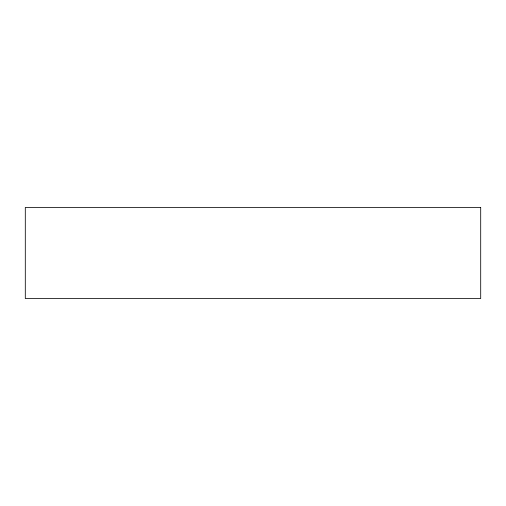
<?xml version="1.0" encoding="UTF-8"?>
<svg xmlns="http://www.w3.org/2000/svg" width="506" height="506" viewBox="0 0 506 506"><rect width="100%" height="100%" fill="white"/><g stroke="black" fill="none" stroke-linecap="round" stroke-linejoin="round"><path stroke-width="0.76" d="M480.7 207.46L25.3 207.46L25.3 298.54L480.7 298.54L480.7 207.46"/></g></svg>
